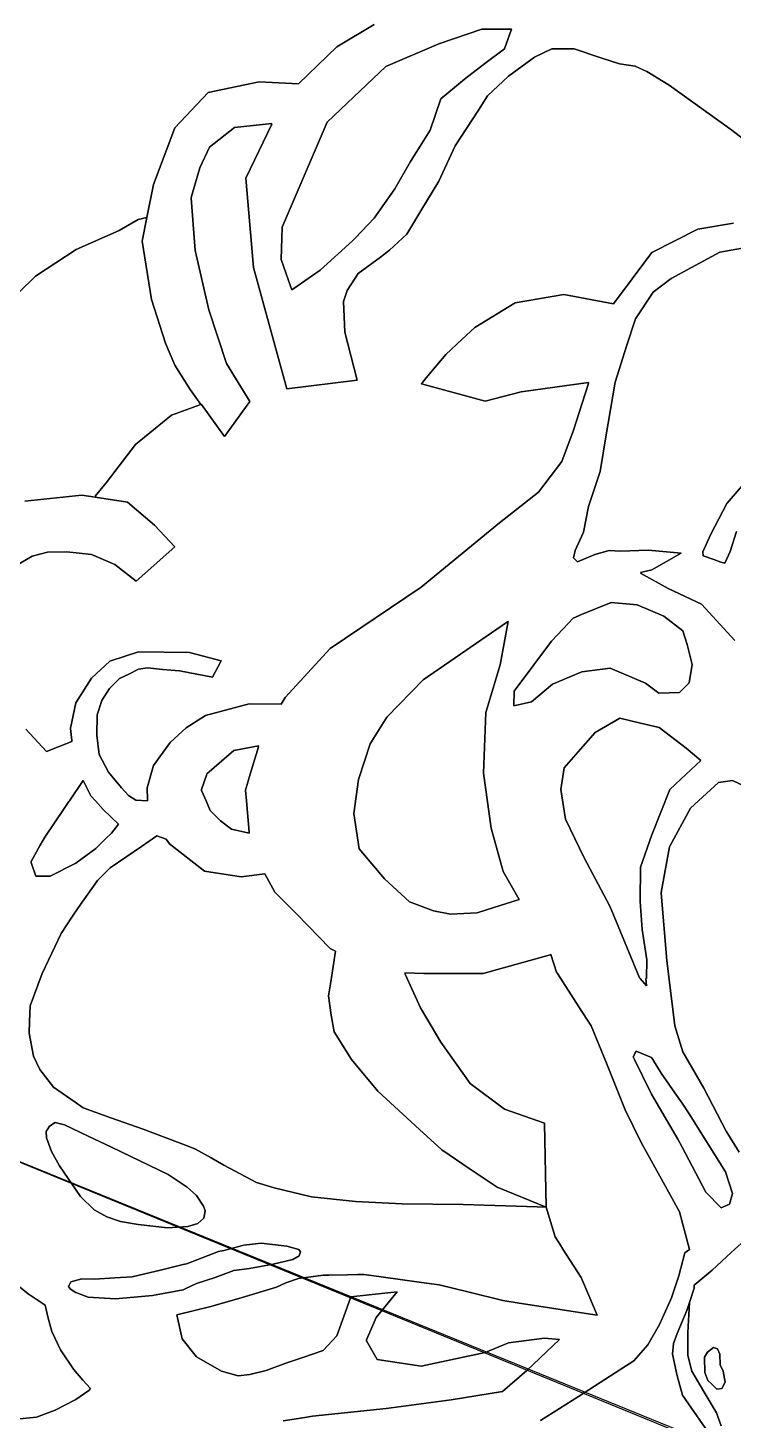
# Model space of a CAD drawing. Header units: inches. Extents: x 288635 to 1232953, y 676945 to 1655780.
# Drawn here: x 519199 to 530621, y 1377011 to 1399576 of the extents above; entities that cross this region are included whole.
import ezdxf

# ---------------------------------------------------------------- set-up
doc = ezdxf.new("R2010")
doc.units = ezdxf.units.IN
doc.header["$MEASUREMENT"] = 0
doc.layers.add('Images', color=7, linetype='Continuous')
picture_1 = doc.add_image_def('image4.jpg', size_in_pixel=(1536, 2752))
picture_2 = doc.add_image_def('image5.jpg', size_in_pixel=(2644, 3704))

msp = doc.modelspace()

# ---------------------------------------------------------------- linework, layer by layer
at = {"color": 1}
for points in [[(524807.293, 1399632.4597), (524204.0418, 1399267.334), (523579.8869, 1398666.732), (522947.048, 1398699.1401), (522121.5463, 1398529.8065), (521581.7953, 1397958.3053), (521232.5446, 1397037.5535), (521128.049, 1396502.782), (520985.1659, 1396472.3107), (520678.2487, 1396292.3937), (519979.7473, 1395985.4764), (519323.5793, 1395551.5589), (518498.0776, 1394747.2239)], [(531195.9835, 1397461.0945), (530601.6796, 1397915.5621), (529585.6776, 1398645.8136), (529220.5519, 1398868.064), (529036.4482, 1398952.6556), (528782.4477, 1398990.7557), (528477.6471, 1399092.3559), (528045.8462, 1399238.4062), (527683.8955, 1399238.4062), (527404.4949, 1399098.7059), (526985.3941, 1398793.9053), (526642.4934, 1398476.4047), (526496.4431, 1398241.4542), (526121.7923, 1397663.603), (525855.0918, 1397092.1019), (525562.9912, 1396609.5009), (525336.0813, 1396231.3176), (525053.3552, 1395973.8377), (524908.9399, 1395860.1994), (524546.9892, 1395593.4989), (524369.1888, 1395320.4484), (524312.0387, 1395142.648), (524333.597, 1394645.251), (524534.0535, 1393867.0085), (523394.4152, 1393724.5538), (522854.6641, 1395693.0577), (522728.657, 1397142.1403), (523148.2106, 1398012.7142), (523141.358, 1398011.976), (523148.2106, 1398026.1951), (522544.8805, 1397961.2029), (522142.713, 1397643.7022), (521983.9627, 1397305.0349), (521846.3791, 1396828.7839), (521847.1818, 1396818.0815), (521846.3791, 1396815.303), (521909.8792, 1395968.6347), (522132.1297, 1395005.5494), (522417.8803, 1394137.7143), (522794.4223, 1393520.6037), (522386.1302, 1392955.2762), (522009.6573, 1393473.8144), (522001.8896, 1393471.0324), (521825.2124, 1393714.3802), (521579.8913, 1394106.894), (521428.4826, 1394468.2649), (521200.7945, 1395174.8831), (521052.6275, 1396116.8016), (521128.049, 1396502.782), (521232.5446, 1397037.5535), (521581.7953, 1397958.3053), (522121.5463, 1398529.8065), (522947.048, 1398699.1401), (523579.8869, 1398666.732), (524204.0418, 1399267.334), (524807.293, 1399632.4597)], [(518991.5265, 1390852.8012), (519269.3396, 1391011.5515), (519515.4026, 1391079.0204), (519832.9032, 1391082.9891), (520229.779, 1391039.3328), (520606.811, 1390876.6137), (520952.093, 1390609.384), (521580.1661, 1391164.182), (521248.4269, 1391516.655), (520814.5093, 1391887.0724), (520286.8508, 1391969.9902), (520296.7684, 1391981.9126), (520286.8508, 1391983.4711), (520466.5816, 1392199.533), (520942.8325, 1392823.951), (521524.917, 1393300.2019), (522001.8896, 1393471.0324), (522009.6573, 1393473.8144), (522386.1302, 1392955.2762), (522794.4223, 1393520.6037), (522417.8803, 1394137.7143), (522132.1297, 1395005.5494), (521909.8792, 1395968.6347), (521846.3791, 1396815.303), (521847.1818, 1396818.0815), (521846.3791, 1396828.7839), (521983.9627, 1397305.0349), (522142.713, 1397643.7022), (522544.8805, 1397961.2029), (523148.2106, 1398026.1951), (523141.358, 1398011.976), (523148.2106, 1398012.7142), (522728.657, 1397142.1403), (522854.6641, 1395693.0577), (523394.4152, 1393724.5538), (524534.0535, 1393867.0085), (524333.597, 1394645.251), (524312.0387, 1395142.648), (524369.1888, 1395320.4484), (524546.9892, 1395593.4989), (524908.9399, 1395860.1994), (525053.3552, 1395973.8377), (525336.0813, 1396231.3176), (525562.9912, 1396609.5009), (525855.0918, 1397092.1019), (526121.7923, 1397663.603), (526496.4431, 1398241.4542), (526642.4934, 1398476.4047), (526985.3941, 1398793.9053), (527404.4949, 1399098.7059), (527683.8955, 1399238.4062), (528045.8462, 1399238.4062), (528477.6471, 1399092.3559), (528782.4477, 1398990.7557), (529036.4482, 1398952.6556), (529220.5519, 1398868.064), (529585.6776, 1398645.8136), (530601.6796, 1397915.5621), (531195.9835, 1397461.0945)], [(518498.0776, 1394747.2239), (519323.5793, 1395551.5589), (519979.7473, 1395985.4764), (520678.2487, 1396292.3937), (520985.1659, 1396472.3107), (521128.049, 1396502.782), (521052.6275, 1396116.8016), (521200.7945, 1395174.8831), (521428.4826, 1394468.2649), (521579.8913, 1394106.894), (521825.2124, 1393714.3802), (522001.8896, 1393471.0324), (521524.917, 1393300.2019), (520942.8325, 1392823.951), (520466.5816, 1392199.533), (520466.5816, 1392199.533), (520286.8508, 1391983.4711), (520296.7684, 1391981.9126), (520286.8508, 1391969.9902), (520073.6745, 1392003.4893), (519151.5592, 1391904.0455)], [(519166.1519, 1388208.0338), (519499.5275, 1387846.8768), (519912.8458, 1388011.3922), (519911.4114, 1388024.3021), (519889.3317, 1388223.0189), (519890.3033, 1388227.7554), (519973.9985, 1388635.7697), (520227.999, 1389037.9372), (520524.3329, 1389313.1044), (520990.0005, 1389461.2714), (521815.5022, 1389450.688), (522327.8404, 1389314.7615), (522189.9277, 1389053.695), (521656.7519, 1389157.2517), (521381.4399, 1389176.0229), (521134.6054, 1389203.7343), (520992.3916, 1389183.8905), (520836.9486, 1389101.208), (520684.8128, 1389028.4475), (520519.4479, 1388869.6971), (520397.0779, 1388674.5665), (520324.3173, 1388439.7484), (520317.7027, 1388112.3258), (520354.083, 1387801.4398), (520502.9114, 1387510.3975), (520714.8333, 1387259.9337), (520830.334, 1387136.6728), (520946.0894, 1387060.605), (521137.639, 1387048.2477), (521137.1488, 1387061.974), (521137.639, 1387061.7286), (521130.6574, 1387257.2128), (521233.4177, 1387620.8261), (521503.2932, 1387993.8893), (521765.2312, 1388232.0148), (522074.7944, 1388430.4527), (522781.2333, 1388620.9531), (523301.9892, 1388614.8419), (523366.7393, 1388725.4567), (524094.3449, 1389519.2083), (525566.0926, 1390511.3978), (526839.4025, 1391553.1968), (527467.7891, 1392049.2915), (527848.1284, 1392545.3862), (528030.0298, 1393041.481), (528279.5695, 1393813.3276), (528275.0068, 1393812.6958), (528279.5695, 1393826.8085), (527189.9073, 1393675.9322), (526603.1661, 1393525.0559), (525572.8892, 1393807.5511), (525651.8063, 1393902.9092), (525966.1328, 1394282.7205), (526233.9274, 1394531.3869), (526435.5258, 1394718.5854), (527089.3231, 1395120.9222), (527877.2327, 1395253.4021), (528681.9063, 1395104.1582), (529303.3397, 1395935.367), (530047.4818, 1396315.7063), (530623.907, 1396410.0304)], [(530623.907, 1396410.0304), (530047.4818, 1396315.7063), (529303.3397, 1395935.367), (528681.9063, 1395104.1582), (527877.2327, 1395253.4021), (527089.3231, 1395120.9222), (526435.5258, 1394718.5854), (526233.9274, 1394531.3869), (525966.1328, 1394282.7205), (525651.8063, 1393902.9092), (525572.8892, 1393807.5511), (526603.1661, 1393525.0559), (527189.9073, 1393675.9322), (528279.5695, 1393826.8085), (528275.0068, 1393812.6958), (528279.5695, 1393813.3276), (528030.0298, 1393041.481), (527848.1284, 1392545.3862), (527467.7891, 1392049.2915), (526839.4025, 1391553.1968), (525566.0926, 1390511.3978), (524094.3449, 1389519.2083), (523366.7393, 1388725.4567), (523301.9892, 1388614.8419), (522781.2333, 1388620.9531), (522074.7944, 1388430.4527), (521765.2312, 1388232.0148), (521503.2932, 1387993.8893), (521233.4177, 1387620.8261), (521130.6574, 1387257.2128), (521137.639, 1387061.7286), (521137.1488, 1387061.974), (521137.639, 1387048.2477), (520946.0894, 1387060.605), (520830.334, 1387136.6728), (520714.8333, 1387259.9337), (520502.9114, 1387510.3975), (520354.083, 1387801.4398), (520317.7027, 1388112.3258), (520324.3173, 1388439.7484), (520397.0779, 1388674.5665), (520519.4479, 1388869.6971), (520684.8128, 1389028.4475), (520836.9486, 1389101.208), (520992.3916, 1389183.8905), (521134.6054, 1389203.7343), (521381.4399, 1389176.0229), (521656.7519, 1389157.2517), (522189.9277, 1389053.695), (522327.8404, 1389314.7615), (521815.5022, 1389450.688), (520990.0005, 1389461.2714), (520524.3329, 1389313.1044), (520227.999, 1389037.9372), (519973.9985, 1388635.7697), (519890.3033, 1388227.7554), (519889.3317, 1388223.0189), (519911.4114, 1388024.3021), (519912.8458, 1388011.3922), (519499.5275, 1387846.8768), (519166.1519, 1388208.0338)], [(531355.5183, 1396110.3543), (530403.0164, 1395938.3748), (529619.2989, 1395515.5799), (529325.7503, 1395289.6636), (529039.9997, 1394857.8627), (528893.9494, 1394419.7119), (528709.799, 1393835.5107), (528557.3987, 1392946.5089), (528468.4986, 1392387.7078), (528277.9982, 1391816.2067), (528195.448, 1391403.4558), (528062.0977, 1391105.0052), (528036.6977, 1390984.355), (528100.1978, 1390920.8549), (528379.5984, 1391041.5051), (528614.5488, 1391105.0052), (528798.3067, 1391092.7515), (529245.462, 1391109.4676), (529780.5588, 1391064.8762), (529304.9933, 1390792.2186), (529121.4822, 1390749.234), (529138.8071, 1390739.8112), (529121.4822, 1390735.7531), (529570.4552, 1390491.561), (530110.2063, 1390237.5605), (530649.9573, 1389644.8926)], [(530649.9573, 1389644.8926), (530110.2063, 1390237.5605), (529570.4552, 1390491.561), (529121.4822, 1390735.7531), (529138.8071, 1390739.8112), (529121.4822, 1390749.234), (529304.9933, 1390792.2186), (529780.5588, 1391064.8762), (529245.462, 1391109.4676), (528798.3067, 1391092.7515), (528614.5488, 1391105.0052), (528379.5984, 1391041.5051), (528100.1978, 1390920.8549), (528036.6977, 1390984.355), (528062.0977, 1391105.0052), (528195.448, 1391403.4558), (528277.9982, 1391816.2067), (528468.4986, 1392387.7078), (528557.3987, 1392946.5089), (528709.799, 1393835.5107), (528893.9494, 1394419.7119), (529039.9997, 1394857.8627), (529325.7503, 1395289.6636), (529619.2989, 1395515.5799), (530403.0164, 1395938.3748), (531355.5183, 1396110.3543)], [(530675.128, 1391414.0392), (530574.5861, 1391091.2469), (530484.6276, 1390900.7465), (530421.1275, 1390916.6215), (530310.0022, 1390958.9549), (530135.3769, 1391017.1634), (530130.0852, 1391085.9552), (530257.0855, 1391371.7058), (530516.3777, 1391869.1234), (531005.8578, 1392427.3954)], [(531005.8578, 1392427.3954), (530516.3777, 1391869.1234), (530257.0855, 1391371.7058), (530130.0852, 1391085.9552), (530135.3769, 1391017.1634), (530310.0022, 1390958.9549), (530421.1275, 1390916.6215), (530484.6276, 1390900.7465), (530574.5861, 1391091.2469), (530675.128, 1391414.0392)], [(519151.5592, 1391904.0455), (520073.6745, 1392003.4893), (520286.8508, 1391969.9902), (520814.5093, 1391887.0724), (521248.4269, 1391516.655), (521580.1661, 1391164.182), (520952.093, 1390609.384), (520606.811, 1390876.6137), (520229.779, 1391039.3328), (519832.9032, 1391082.9891), (519515.4026, 1391079.0204), (519269.3396, 1391011.5515), (518991.5265, 1390852.8012)], [(530825.2027, 1387276.362), (530611.8422, 1387377.9622), (530385.1308, 1387343.9997), (529930.2892, 1386927.868), (529591.6219, 1386303.4501), (529454.0383, 1385562.6153), (529454.8393, 1385553.4477), (529454.0383, 1385549.1344), (529549.2885, 1384459.0489), (529575.8833, 1384237.4251), (529676.2887, 1383400.7134), (529804.1177, 1382978.8778), (530146.852, 1382393.3434), (530506.686, 1381694.842), (530718.3531, 1381356.1746)], [(530718.3531, 1381356.1746), (530506.686, 1381694.842), (530146.852, 1382393.3434), (529804.1177, 1382978.8778), (529676.2887, 1383400.7134), (529575.8833, 1384237.4251), (529549.2885, 1384459.0489), (529454.0383, 1385549.1344), (529454.8393, 1385553.4477), (529454.0383, 1385562.6153), (529591.6219, 1386303.4501), (529930.2892, 1386927.868), (530385.1308, 1387343.9997), (530611.8422, 1387377.9622), (530825.2027, 1387276.362)], [(527499.2361, 1377002.8016), (528115.1873, 1377396.5024), (528800.9887, 1377834.6533), (529010.5391, 1377974.3535), (529240.7052, 1378232.3917), (529428.6655, 1378562.5924), (529621.7059, 1378994.3932), (529738.5462, 1379349.9939), (529840.1464, 1379720.8347), (529916.3465, 1379776.7148), (529750.3722, 1380387.355), (529512.6599, 1380816.5578), (529128.6917, 1381509.8337), (528874.8067, 1382042.5947), (528567.678, 1382798.2286), (528321.6193, 1383403.611), (528123.4088, 1383710.2763), (527773.9775, 1384250.906), (527760.7016, 1384271.4461), (527666.227, 1384555.2053), (527659.6573, 1384553.3804), (526570.7494, 1384250.906), (525612.2019, 1384250.906), (525305.5888, 1384260.2921), (525309.5415, 1384250.9053), (525311.4782, 1384246.6309), (525305.5888, 1384246.8112), (525309.5415, 1384237.4244), (525556.7889, 1383691.7436), (525884.802, 1383136.1296), (526361.0529, 1382469.3782), (526916.679, 1382048.6899), (527567.5553, 1381826.4395), (527591.3679, 1380461.1867), (527591.3679, 1380461.1867), (526797.6163, 1380786.6249), (526360.4968, 1381080.6168), (525900.677, 1381389.8761), (525543.1518, 1381719.8994), (524868.7999, 1382342.378), (524440.1741, 1382858.3165), (524161.4491, 1383305.7436), (524108.3932, 1383573.6954), (524067.1108, 1383890.1936), (524103.3757, 1384116.8262), (524182.5271, 1384611.4717), (524094.3449, 1384657.4798), (523547.7159, 1385214.2316), (523201.3743, 1385566.9869), (523037.9184, 1385866.6562), (522654.233, 1385819.0099), (522058.9193, 1385906.3226), (521495.3557, 1386350.8235), (521436.5586, 1386428.3288), (521288.6255, 1386482.0288), (521040.2404, 1386306.4507), (520533.8049, 1385962.9276), (520325.0709, 1385758.3173), (520011.3292, 1385313.6196), (519913.9817, 1385160.645), (519738.5661, 1384899.5612), (519431.1162, 1384247.8307), (519239.2929, 1383725.2776), (519227.8951, 1383470.7274), (519219.4491, 1383282.0996), (519291.1469, 1382908.2468), (519392.5575, 1382695.9789), (519616.3249, 1382408.9729), (519964.613, 1382162.2687), (520092.5758, 1382071.6284), (520543.8202, 1381912.0045), (521064.9215, 1381727.6694), (521820.9253, 1381443.1169), (521911.5899, 1381403.5542), (522166.0227, 1381261.7988), (522374.6116, 1381145.5849), (522730.6125, 1380954.2345), (522903.7794, 1380861.1573), (523185.7685, 1380776.8241), (523792.2018, 1380630.755), (524504.5117, 1380556.8858), (525258.5757, 1380517.1982), (526250.7652, 1380503.969), (527446.388, 1380469.6595), (527591.3679, 1380461.1867), (527736.9769, 1379981.8569), (527823.6715, 1379846.3966), (527863.8286, 1379783.6512), (528160.3111, 1379320.3972), (528283.5469, 1379030.793), (528418.7528, 1378713.0592), (527989.6619, 1378779.6422), (527543.4291, 1378848.8852), (527155.3279, 1378909.1078), (526890.3085, 1378950.2315), (526324.6339, 1379088.024), (525858.4314, 1379201.5862), (525574.2634, 1379241.7404), (525189.8797, 1379296.0555), (524763.8362, 1379356.2573), (524641.3457, 1379373.5657), (524544.494, 1379371.6287), (524378.0049, 1379368.2989), (524075.442, 1379362.2476), (523979.886, 1379360.3365), (523583.0102, 1379307.4197), (523377.5991, 1379237.985), (523226.9713, 1379165.5233), (522668.6993, 1378998.8355), (522162.0212, 1378853.3143), (521614.3326, 1378718.3766), (521697.7592, 1378327.0129), (521932.5774, 1378039.278), (522332.7605, 1377804.4598), (522603.9589, 1377728.3919), (522795.7822, 1377748.2357), (523057.0588, 1377814.3817), (523375.778, 1377936.4035), (523651.6508, 1378028.3611), (523983.1055, 1378138.846), (524205.3559, 1378376.9715), (524341.5353, 1378766.0555), (524427.6064, 1379011.9727), (524726.655, 1379043.1236), (525177.6047, 1379090.0976), (524840.3572, 1378676.2029), (524681.6069, 1378311.0772), (524684.9543, 1378305.2953), (524681.6069, 1378297.5963), (524856.2322, 1377995.9707), (525570.6086, 1377884.8455), (526602.4857, 1378107.0959), (526983.4865, 1378265.8462), (527565.571, 1378339.9297), (527806.6602, 1378319.8389), (527279.8204, 1377813.6595), (526888.2363, 1377474.9922), (526052.1513, 1377337.4086), (525004.3992, 1377199.825), (523808.4801, 1377072.8247), (523651.6508, 1377049.5122), (523332.7368, 1377002.1061)], [(523332.7368, 1377002.1061), (523651.6508, 1377049.5122), (523808.4801, 1377072.8247), (525004.3992, 1377199.825), (526052.1513, 1377337.4086), (526888.2363, 1377474.9922), (527279.8204, 1377813.6595), (527806.6602, 1378319.8389), (527565.571, 1378339.9297), (526983.4865, 1378265.8462), (526602.4857, 1378107.0959), (525570.6086, 1377884.8455), (524856.2322, 1377995.9707), (524681.6069, 1378297.5963), (524684.9543, 1378305.2953), (524681.6069, 1378311.0772), (524840.3572, 1378676.2029), (525177.6047, 1379090.0976), (524726.655, 1379043.1236), (524427.6064, 1379011.9727), (524341.5353, 1378766.0555), (524205.3559, 1378376.9715), (523983.1055, 1378138.846), (523651.6508, 1378028.3611), (523375.778, 1377936.4035), (523057.0588, 1377814.3817), (522795.7822, 1377748.2357), (522603.9589, 1377728.3919), (522332.7605, 1377804.4598), (521932.5774, 1378039.278), (521697.7592, 1378327.0129), (521614.3326, 1378718.3766), (522162.0212, 1378853.3143), (522668.6993, 1378998.8355), (523226.9713, 1379165.5233), (523377.5991, 1379237.985), (523583.0102, 1379307.4197), (523979.886, 1379360.3365), (524075.442, 1379362.2476), (524378.0049, 1379368.2989), (524544.494, 1379371.6287), (524641.3457, 1379373.5657), (524763.8362, 1379356.2573), (525189.8797, 1379296.0555), (525574.2634, 1379241.7404), (525858.4314, 1379201.5862), (526324.6339, 1379088.024), (526890.3085, 1378950.2315), (527155.3279, 1378909.1078), (527543.4291, 1378848.8852), (527989.6619, 1378779.6422), (528418.7528, 1378713.0592), (528283.5469, 1379030.793), (528160.3111, 1379320.3972), (527863.8286, 1379783.6512), (527823.6715, 1379846.3966), (527736.9769, 1379981.8569), (527591.3679, 1380461.1867), (527591.3679, 1380461.1867), (527567.5553, 1381826.4395), (526916.679, 1382048.6899), (526361.0529, 1382469.3782), (525884.802, 1383136.1296), (525556.7889, 1383691.7436), (525309.5415, 1384237.4244), (525305.5888, 1384246.8112), (525311.4782, 1384246.6309), (525309.5415, 1384250.9053), (525305.5888, 1384260.2921), (525612.2019, 1384250.906), (526570.7494, 1384250.906), (527659.6573, 1384553.3804), (527666.227, 1384555.2053), (527760.7016, 1384271.4461), (527773.9775, 1384250.906), (528123.4088, 1383710.2763), (528321.6193, 1383403.611), (528567.678, 1382798.2286), (528874.8067, 1382042.5947), (529128.6917, 1381509.8337), (529512.6599, 1380816.5578), (529750.3722, 1380387.355), (529916.3465, 1379776.7148), (529840.1464, 1379720.8347), (529738.5462, 1379349.9939), (529621.7059, 1378994.3932), (529428.6655, 1378562.5924), (529240.7052, 1378232.3917), (529010.5391, 1377974.3535), (528800.9887, 1377834.6533), (528115.1873, 1377396.5024), (527499.2361, 1377002.8016)], [(530866.3084, 1379974.8352), (530586.9079, 1379725.9147), (530282.1072, 1379441.4341), (529989.9584, 1379200.4618), (529987.4667, 1379151.8736), (529912.6315, 1378917.6071), (529870.6264, 1378786.1128), (529713.1461, 1378415.2721), (529657.266, 1378252.7118), (529636.946, 1378079.9914), (529716.9236, 1377727.6183), (529797.9407, 1377415.5524), (530178.9415, 1376869.4513)], [(518962.0714, 1377021.9364), (519337.1808, 1377060.2129), (519639.5649, 1377171.2146), (519976.3978, 1377347.2863), (520186.9183, 1377488.9093), (520213.7118, 1377523.3581), (520087.3995, 1377661.1534), (519938.1213, 1377837.2251), (519727.6007, 1378151.0921), (519585.9778, 1378449.6486), (519524.7355, 1378683.135), (519478.8037, 1378874.5173), (519203.2132, 1379058.2444), (518816.6209, 1379372.1114)], [(518816.6209, 1379372.1114), (519203.2132, 1379058.2444), (519478.8037, 1378874.5173), (519524.7355, 1378683.135), (519585.9778, 1378449.6486), (519727.6007, 1378151.0921), (519938.1213, 1377837.2251), (520087.3995, 1377661.1534), (520213.7118, 1377523.3581), (520186.9183, 1377488.9093), (519976.3978, 1377347.2863), (519639.5649, 1377171.2146), (519337.1808, 1377060.2129), (518962.0714, 1377021.9364)], [(530178.9415, 1376869.4513), (529797.9407, 1377415.5524), (529716.9236, 1377727.6183), (529636.946, 1378079.9914), (529657.266, 1378252.7118), (529713.1461, 1378415.2721), (529870.6264, 1378786.1128), (529912.6315, 1378917.6071), (529886.5015, 1378431.7821), (529886.5015, 1378060.9414), (529952.5416, 1377806.9409), (530150.662, 1377466.5802), (530348.7824, 1377131.2995), (530424.9825, 1376917.9391)]]:
    msp.add_lwpolyline(points, dxfattribs=at)
for points in [[(526918.6722, 1399235.5839), (527029.7975, 1399553.0845), (526553.5465, 1399553.0845), (525855.0451, 1399314.9591), (524997.7934, 1398949.8333), (524370.614, 1398354.0129), (524045.2915, 1398044.9565), (523315.04, 1396346.3281), (523309.7887, 1396173.0354), (523299.165, 1395822.4521), (523452.6498, 1395389.904), (523473.7904, 1395330.3261), (523560.1784, 1395389.904), (523934.1663, 1395647.8267), (524458.0423, 1396124.0777), (524504.8714, 1396173.0354), (524807.293, 1396489.2034), (525140.6687, 1396965.4544), (525394.6692, 1397409.9553), (525551.4464, 1397660.7988), (525712.1698, 1397917.9563), (525886.7952, 1398425.9573), (526267.7959, 1398743.4579), (526601.1716, 1398997.4584), (526918.6722, 1399235.5839)], [(523560.1784, 1395389.904), (523473.7904, 1395330.3261), (523452.6498, 1395389.904), (523299.165, 1395822.4521), (523309.7887, 1396173.0354), (523315.04, 1396346.3281), (524045.2915, 1398044.9565), (524370.614, 1398354.0129), (524997.7934, 1398949.8333), (525855.0451, 1399314.9591), (526553.5465, 1399553.0845), (527029.7975, 1399553.0845), (526918.6722, 1399235.5839), (526601.1716, 1398997.4584), (526267.7959, 1398743.4579), (525886.7952, 1398425.9573), (525712.1698, 1397917.9563), (525551.4464, 1397660.7988), (525394.6692, 1397409.9553), (525140.6687, 1396965.4544), (524807.293, 1396489.2034), (524504.8714, 1396173.0354), (524458.0423, 1396124.0777), (523934.1663, 1395647.8267), (523560.1784, 1395389.904)], [(528027.9313, 1390010.0183), (527866.3637, 1389837.4347), (527678.6806, 1389636.9551), (527075.4294, 1388827.3285), (527067.4918, 1388589.203), (527353.2424, 1388652.7031), (527694.5556, 1388938.4537), (528170.8065, 1389136.8916), (528631.1825, 1389200.3917), (529202.6836, 1388954.3287), (529416.9965, 1388795.5784), (529750.3722, 1388803.5159), (529909.1225, 1388962.2662), (529956.7476, 1389255.9543), (529877.3725, 1389581.3925), (529805.9348, 1389803.6429), (529496.3717, 1390041.7684), (529067.7458, 1390224.3313), (528647.0575, 1390264.0188), (528164.4264, 1390066.0163), (528027.9313, 1390010.0183)], [(529956.7476, 1389255.9543), (529909.1225, 1388962.2662), (529750.3722, 1388803.5159), (529416.9965, 1388795.5784), (529202.6836, 1388954.3287), (528631.1825, 1389200.3917), (528170.8065, 1389136.8916), (527694.5556, 1388938.4537), (527353.2424, 1388652.7031), (527067.4918, 1388589.203), (527075.4294, 1388827.3285), (527678.6806, 1389636.9551), (527866.3637, 1389837.4347), (528027.9313, 1390010.0183), (528164.4264, 1390066.0163), (528647.0575, 1390264.0188), (529067.7458, 1390224.3313), (529496.3717, 1390041.7684), (529805.9348, 1389803.6429), (529877.3725, 1389581.3925), (529956.7476, 1389255.9543)], [(526850.5331, 1389253.3085), (526977.9508, 1389953.0805), (526968.4979, 1389946.6066), (525601.7367, 1389010.5765), (525013.1239, 1388402.1704), (524743.2647, 1387974.3894), (524552.7643, 1387392.305), (524478.6808, 1386841.9705), (524563.3477, 1386270.4694), (524976.0985, 1385783.6351), (525378.266, 1385413.2177), (525769.8501, 1385265.0507), (526045.0173, 1385212.1339), (526475.0861, 1385234.782), (526625.2622, 1385282.6892), (527153.5958, 1385451.2314), (526896.8336, 1385901.8343), (526702.3661, 1386607.4699), (526575.3659, 1387496.4716), (526617.6993, 1388480.7236), (526850.5331, 1389253.3085)], [(526475.0861, 1385234.782), (526045.0173, 1385212.1339), (525769.8501, 1385265.0507), (525378.266, 1385413.2177), (524976.0985, 1385783.6351), (524563.3477, 1386270.4694), (524478.6808, 1386841.9705), (524552.7643, 1387392.305), (524743.2647, 1387974.3894), (525013.1239, 1388402.1704), (525601.7367, 1389010.5765), (526968.4979, 1389946.6066), (526977.9508, 1389953.0805), (526850.5331, 1389253.3085), (526617.6993, 1388480.7236), (526575.3659, 1387496.4716), (526702.3661, 1386607.4699), (526896.8336, 1385901.8343), (527153.5958, 1385451.2314), (526625.2622, 1385282.6892), (526475.0861, 1385234.782)], [(528657.6713, 1385264.447), (529106.8075, 1384180.3252), (529116.0912, 1384169.2184), (529215.601, 1384050.1677), (529206.8008, 1384169.2184), (529217.8472, 1384169.2184), (529223.5385, 1384470.856), (529147.9523, 1384965.3304), (529116.1501, 1385415.6321), (529120.3508, 1385971.0465), (529305.6319, 1386498.6812), (529592.9644, 1387231.3793), (529771.9626, 1387398.4443), (530095.8854, 1387700.7722), (529861.189, 1387901.9406), (529425.3241, 1388237.2213), (529119.6417, 1388309.6198), (528788.2908, 1388388.0976), (528385.954, 1388153.4011), (528111.8836, 1387842.7879), (527883.033, 1387583.424), (527832.7409, 1387231.3793), (527905.5926, 1386750.5586), (528209.7243, 1386126.7401), (528620.6505, 1385353.8075), (528657.6713, 1385264.447)], [(529206.8008, 1384169.2184), (529215.601, 1384050.1677), (529116.0912, 1384169.2184), (529106.8075, 1384180.3252), (528657.6713, 1385264.447), (528620.6505, 1385353.8075), (528209.7243, 1386126.7401), (527905.5926, 1386750.5586), (527832.7409, 1387231.3793), (527883.033, 1387583.424), (528111.8836, 1387842.7879), (528385.954, 1388153.4011), (528788.2908, 1388388.0976), (529119.6417, 1388309.6198), (529425.3241, 1388237.2213), (529861.189, 1387901.9406), (530095.8854, 1387700.7722), (529771.9626, 1387398.4443), (529592.9644, 1387231.3793), (529305.6319, 1386498.6812), (529120.3508, 1385971.0465), (529116.1501, 1385415.6321), (529147.9523, 1384965.3304), (529223.5385, 1384470.856), (529217.8472, 1384169.2184), (529206.8008, 1384169.2184)], [(522495.4827, 1386588.949), (522783.9282, 1386524.9808), (522782.7002, 1386538.734), (522783.9282, 1386538.4617), (522738.4119, 1387048.2437), (522722.7437, 1387223.728), (522798.9346, 1387477.6976), (522932.7718, 1387923.8215), (522928.4924, 1387923.0379), (522932.7718, 1387937.3024), (522535.1703, 1387864.4949), (522098.6069, 1387483.4942), (522096.6143, 1387477.6976), (522011.2942, 1387229.4936), (522013.8932, 1387223.5736), (522011.2942, 1387216.0127), (522084.9489, 1387048.2437), (522154.1695, 1386890.5746), (522320.8573, 1386723.8868), (522495.4827, 1386588.949)], [(522932.7718, 1387937.3024), (522928.4924, 1387923.0379), (522932.7718, 1387923.8215), (522798.9346, 1387477.6976), (522722.7437, 1387223.728), (522738.4119, 1387048.2437), (522783.9282, 1386538.4617), (522782.7002, 1386538.734), (522783.9282, 1386524.9808), (522495.4827, 1386588.949), (522320.8573, 1386723.8868), (522154.1695, 1386890.5746), (522084.9489, 1387048.2437), (522011.2942, 1387216.0127), (522013.8932, 1387223.5736), (522011.2942, 1387229.4936), (522096.6143, 1387477.6976), (522098.6069, 1387483.4942), (522535.1703, 1387864.4949), (522932.7718, 1387937.3024)], [(519251.6845, 1386051.4469), (519331.0597, 1385829.1964), (519561.2477, 1385829.1964), (519973.9985, 1386035.5718), (520299.7341, 1386278.1409), (520352.1628, 1386329.2503), (520463.9074, 1386438.1829), (520552.1142, 1386524.17), (520666.9534, 1386671.6667), (520418.9061, 1386909.7922), (520292.8532, 1387048.2437), (520217.1609, 1387131.3812), (520095.4212, 1387376.1728), (519872.5316, 1387048.2437), (519863.6693, 1387035.2049), (519788.4408, 1386924.5241), (519473.935, 1386461.8036), (519399.7051, 1386329.2503), (519251.6845, 1386064.9278), (519254.6243, 1386056.6965), (519251.6845, 1386051.4469)], [(519561.2477, 1385829.1964), (519331.0597, 1385829.1964), (519251.6845, 1386051.4469), (519254.6243, 1386056.6965), (519251.6845, 1386064.9278), (519399.7051, 1386329.2503), (519473.935, 1386461.8036), (519788.4408, 1386924.5241), (519863.6693, 1387035.2049), (519872.5316, 1387048.2437), (520095.4212, 1387376.1728), (520217.1609, 1387131.3812), (520292.8532, 1387048.2437), (520418.9061, 1386909.7922), (520666.9534, 1386671.6667), (520552.1142, 1386524.17), (520463.9074, 1386438.1829), (520352.1628, 1386329.2503), (520299.7341, 1386278.1409), (519973.9985, 1386035.5718), (519561.2477, 1385829.1964)], [(527591.3679, 1380461.1867), (527446.388, 1380469.6595), (526250.7652, 1380503.969), (525258.5757, 1380517.1982), (524504.5117, 1380556.8858), (523792.2018, 1380630.755), (523185.7685, 1380776.8241), (522903.7794, 1380861.1573), (522730.6125, 1380954.2345), (522374.6116, 1381145.5849), (522166.0227, 1381261.7988), (521911.5899, 1381403.5542), (521820.9253, 1381443.1169), (521064.9215, 1381727.6694), (520543.8202, 1381912.0045), (520092.5758, 1382071.6284), (519964.613, 1382162.2687), (519616.3249, 1382408.9729), (519392.5575, 1382695.9789), (519291.1469, 1382908.2468), (519219.4491, 1383282.0996), (519227.8951, 1383470.7274), (519239.2929, 1383725.2776), (519431.1162, 1384247.8307), (519738.5661, 1384899.5612), (519913.9817, 1385160.645), (520011.3292, 1385313.6196), (520325.0709, 1385758.3173), (520533.8049, 1385962.9276), (521040.2404, 1386306.4507), (521288.6255, 1386482.0288), (521436.5586, 1386428.3288), (521495.3557, 1386350.8235), (522058.9193, 1385906.3226), (522654.233, 1385819.0099), (523037.9184, 1385866.6562), (523201.3743, 1385566.9869), (523547.7159, 1385214.2316), (524094.3449, 1384657.4798), (524182.5271, 1384611.4717), (524103.3757, 1384116.8262), (524067.1108, 1383890.1936), (524108.3932, 1383573.6954), (524161.4491, 1383305.7436), (524440.1741, 1382858.3165), (524868.7999, 1382342.378), (525543.1518, 1381719.8994), (525900.677, 1381389.8761), (526360.4968, 1381080.6168), (526797.6163, 1380786.6249), (527591.3679, 1380461.1867)], [(530178.9981, 1380707.2497), (530425.0611, 1380453.2492), (530559.9988, 1380508.8118), (530607.6239, 1380683.4372), (530496.4987, 1381032.6879), (529909.1225, 1381977.2523), (529793.5389, 1382145.5582), (529678.3038, 1382313.3567), (529456.6841, 1382636.0661), (529319.7132, 1382855.2195), (529297.9338, 1382890.0666), (529051.8708, 1382993.2543), (529004.2457, 1382898.0041), (529025.075, 1382855.2195), (529288.8767, 1382313.3567), (529297.9338, 1382294.7529), (529726.5597, 1381564.5014), (529793.5389, 1381437.5934), (530178.9981, 1380707.2497)], [(530559.9988, 1380508.8118), (530425.0611, 1380453.2492), (530178.9981, 1380707.2497), (529793.5389, 1381437.5934), (529726.5597, 1381564.5014), (529297.9338, 1382294.7529), (529288.8767, 1382313.3567), (529025.075, 1382855.2195), (529004.2457, 1382898.0041), (529051.8708, 1382993.2543), (529297.9338, 1382890.0666), (529319.7132, 1382855.2195), (529456.6841, 1382636.0661), (529678.3038, 1382313.3567), (529793.5389, 1382145.5582), (529909.1225, 1381977.2523), (530496.4987, 1381032.6879), (530607.6239, 1380683.4372), (530559.9988, 1380508.8118)], [(519795.2901, 1381796.2816), (519642.8898, 1381836.9217), (519551.4496, 1381775.9616), (519495.5695, 1381689.6014), (519500.6495, 1381588.0012), (519581.9297, 1381364.4808), (519714.0099, 1381130.8003), (520049.2906, 1380632.9593), (520272.8111, 1380419.5989), (520476.0115, 1380307.8387), (520699.5319, 1380231.6385), (520984.0125, 1380180.8384), (521461.5334, 1380130.0383), (521791.7341, 1380150.3583), (521954.2944, 1380196.0784), (522050.8146, 1380282.4386), (522071.1347, 1380404.3589), (522045.7346, 1380480.559), (521928.8944, 1380653.2793), (521776.4941, 1380785.3596), (521471.6935, 1380993.64), (521014.4925, 1381212.0805), (520551.3296, 1381434.4902), (520176.2909, 1381613.4013), (519795.2901, 1381796.2816)], [(521791.7341, 1380150.3583), (521461.5334, 1380130.0383), (520984.0125, 1380180.8384), (520699.5319, 1380231.6385), (520476.0115, 1380307.8387), (520272.8111, 1380419.5989), (520049.2906, 1380632.9593), (519714.0099, 1381130.8003), (519581.9297, 1381364.4808), (519500.6495, 1381588.0012), (519495.5695, 1381689.6014), (519551.4496, 1381775.9616), (519642.8898, 1381836.9217), (519795.2901, 1381796.2816), (520176.2909, 1381613.4013), (520551.3296, 1381434.4902), (521014.4925, 1381212.0805), (521471.6935, 1380993.64), (521776.4941, 1380785.3596), (521928.8944, 1380653.2793), (522045.7346, 1380480.559), (522071.1347, 1380404.3589), (522050.8146, 1380282.4386), (521954.2944, 1380196.0784), (521791.7341, 1380150.3583)], [(522231.155, 1379324.8567), (522535.9556, 1379436.6169), (522789.9561, 1379467.097), (523170.9569, 1379538.2171), (523490.9975, 1379614.4173), (523592.5977, 1379675.3774), (523612.9177, 1379736.3375), (523587.5177, 1379776.9776), (523394.4773, 1379832.8577), (522977.9165, 1379878.5778), (522698.5159, 1379848.0977), (522373.2208, 1379762.1248), (522286.6074, 1379745.1381), (521857.2142, 1379579.1782), (521768.4343, 1379544.8649), (521714.8048, 1379531.9616), (521713.55, 1379531.6597), (521371.1557, 1379449.2791), (520888.693, 1379333.1978), (520609.8977, 1379318.0253), (520280.4311, 1379294.3766), (520072.1507, 1379299.4566), (519894.3503, 1379253.7365), (519858.7902, 1379177.5364), (519889.2703, 1379131.8163), (519975.6305, 1379081.0162), (520173.7509, 1379004.8161), (520617.4945, 1378976.0096), (521219.4228, 1379028.9264), (521713.55, 1379122.748), (521756.1836, 1379142.4146), (521931.4344, 1379223.2565), (522231.155, 1379324.8567)], [(522231.155, 1379324.8567), (521931.4344, 1379223.2565), (521756.1836, 1379142.4146), (521713.55, 1379122.748), (521219.4228, 1379028.9264), (520617.4945, 1378976.0096), (520173.7509, 1379004.8161), (519975.6305, 1379081.0162), (519889.2703, 1379131.8163), (519858.7902, 1379177.5364), (519894.3503, 1379253.7365), (520072.1507, 1379299.4566), (520280.4311, 1379294.3766), (520609.8977, 1379318.0253), (520888.693, 1379333.1978), (521371.1557, 1379449.2791), (521713.55, 1379531.6597), (521714.8048, 1379531.9616), (521768.4343, 1379544.8649), (521857.2142, 1379579.1782), (522286.6074, 1379745.1381), (522373.2208, 1379762.1248), (522698.5159, 1379848.0977), (522977.9165, 1379878.5778), (523394.4773, 1379832.8577), (523587.5177, 1379776.9776), (523612.9177, 1379736.3375), (523592.5977, 1379675.3774), (523490.9975, 1379614.4173), (523170.9569, 1379538.2171), (522789.9561, 1379467.097), (522535.9556, 1379436.6169), (522231.155, 1379324.8567)], [(530270.4418, 1377601.4986), (530355.1086, 1377512.5984), (530435.5421, 1377525.2984), (530490.5756, 1377626.8986), (530459.5875, 1377805.4892), (530410.4808, 1377907.0894), (530403.7074, 1378079.8097), (530368.1473, 1378167.8632), (530300.0752, 1378185.6997), (530206.9417, 1378113.7329), (530156.1416, 1378029.0661), (530164.6083, 1377783.5323), (530211.175, 1377652.2987), (530270.4418, 1377601.4986)], [(530435.5421, 1377525.2984), (530355.1086, 1377512.5984), (530270.4418, 1377601.4986), (530211.175, 1377652.2987), (530164.6083, 1377783.5323), (530156.1416, 1378029.0661), (530206.9417, 1378113.7329), (530300.0752, 1378185.6997), (530368.1473, 1378167.8632), (530403.7074, 1378079.8097), (530410.4808, 1377907.0894), (530459.5875, 1377805.4892), (530490.5756, 1377626.8986), (530435.5421, 1377525.2984)]]:
    msp.add_lwpolyline(points, close=True, dxfattribs=at)
at = {"color": 1, "ltscale": 3}
msp.add_lwpolyline([(530424.9825, 1376917.9391), (530348.7824, 1377131.2995), (530150.662, 1377466.5802), (529952.5416, 1377806.9409), (529886.5015, 1378060.9414), (529886.5015, 1378431.7821), (529912.6315, 1378917.6071), (529987.4667, 1379151.8736), (529989.9584, 1379200.4618), (530282.1072, 1379441.4341), (530586.9079, 1379725.9147), (530866.3084, 1379974.8352)], dxfattribs=at)

# ---------------------------------------------------------------- pictures from other files: only their frames are drawn
at = {"layer": 'Images'}
image = msp.add_image(picture_1, insert=(512172.3558, 1384013.6564), size_in_units=(38934.3108, 69757.3068), rotation=-22.287740708, dxfattribs=at)
image.dxf.flags = 7
image = msp.add_image(picture_2, insert=(488564.8439, 1327527.3731), size_in_units=(43695.7232, 61213.6758), rotation=-22.17094651, dxfattribs=at)
image.dxf.flags = 7

doc.saveas('drawing.dxf')
